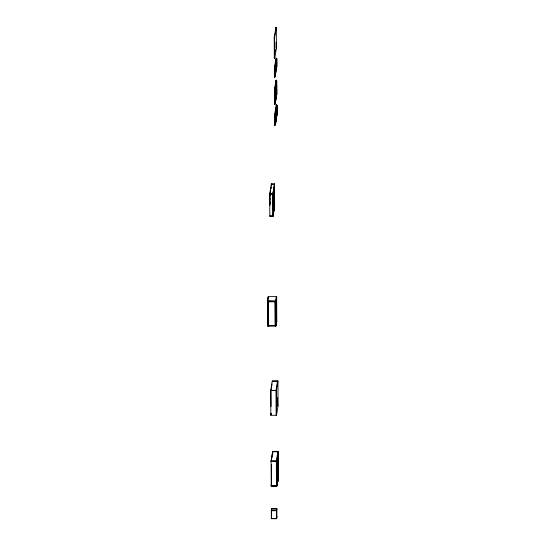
<?xml version="1.0" encoding="UTF-8"?>
<svg xmlns="http://www.w3.org/2000/svg" width="546" height="546" viewBox="0 0 546 546"><rect width="100%" height="100%" fill="white"/><g stroke="black" fill="none" stroke-linecap="round" stroke-linejoin="round"><path stroke-width="0.82" d="M274.201 37.64L275.928 27.3L276.31 27.3L276.413 47.98L274.686 58.313L274.304 58.313L274.201 37.64L274.577 37.64L276.31 27.3M274.304 58.313L274.57 56.723M275.505 51.16L275.771 49.57M274.351 68.223L276.058 58.026L276.44 58.026L274.734 68.223L274.781 77.116L274.399 77.109L274.351 68.223L274.734 68.223M274.87 68.844L275.136 67.274M275.525 64.919L275.791 63.356M276.051 61.787L276.317 60.217M274.877 69.212L275.266 66.865M275.532 65.295L275.791 63.725M276.058 62.155L276.317 60.592M274.74 69.629L275.123 69.629L275.116 68.591L274.734 68.591L276.44 58.402L276.822 58.402L274.747 71.035L275.129 71.035L275.123 69.997L274.74 69.997M276.822 58.402L274.747 71.403L275.129 71.403L276.836 60.838L276.829 59.807L276.447 59.807M276.829 59.807L274.754 72.441L275.136 72.441L275.129 71.403M275.15 70.461L274.754 72.809L275.136 72.809L276.842 62.244L276.836 61.213L276.453 61.213M275.546 68.107L276.331 63.404M275.027 72.652L274.761 74.215L275.143 74.215L276.849 63.65L276.842 62.619L276.46 62.619M275.423 70.297L275.682 68.728M275.942 67.158L276.208 65.595M274.399 77.109L274.925 73.976M275.164 72.898L274.774 75.621L275.15 75.621L276.856 65.056L276.849 64.025L276.467 64.025M275.43 71.703L276.344 66.216M274.781 77.116L275.17 74.304M275.437 73.191L275.696 71.171M275.962 70.059L276.351 67.704M274.774 76.658L275.157 76.658L276.863 66.469L276.856 65.431L276.474 65.431M276.433 92.076L276.815 92.083L276.822 93.113L274.918 104.327L274.536 104.327L274.461 89.435L275.996 80.269L276.372 80.269L276.774 84.678L275.252 95.25L274.87 95.25L275.15 93.584M274.918 104.327L274.843 89.435L276.372 80.269M275.266 88.527L274.85 91.032L275.225 91.032L276.754 80.828L276.378 80.828L274.843 89.994L275.225 89.994L275.225 91.032M275.546 86.862L275.826 85.196M276.105 83.531L276.385 81.866L276.761 81.866M275.826 85.572L274.85 91.4L275.232 91.4L276.761 82.234L276.385 82.234L276.105 83.9M276.754 80.828L274.856 92.438L275.239 92.438L275.232 91.4M275.136 91.141L274.856 92.806L275.239 92.806L276.761 82.234M275.15 93.953L274.87 95.618L275.252 95.618L276.781 86.084L276.781 85.046L276.399 85.046M275.3 94.526L274.877 97.024L275.259 97.024L276.788 87.49L276.788 86.452L276.406 86.452M275.437 93.318L275.716 91.653M275.996 89.988L276.269 88.322M275.443 94.724L274.884 98.43L275.266 98.43L276.795 88.896L276.795 87.858L276.413 87.858M275.17 97.802L274.891 99.836L275.273 99.836L275.28 100.874L274.897 100.874M275.45 96.13L275.73 94.465M276.01 92.8L276.283 91.134M275.737 96.246L274.897 101.242L275.28 101.242L276.815 92.083M276.017 94.581L276.296 92.916M274.891 99.468L275.273 99.468L276.802 90.302L276.802 89.264L276.419 89.264M274.536 104.327L276.808 90.67L276.426 90.67M276.808 90.67L274.911 102.648L275.286 102.648L276.822 93.489L276.44 93.482M275.191 102.02L274.911 103.685L275.293 103.685L276.822 93.489M276.672 104.784L274.972 114.933L275.02 125.273L274.645 125.273L274.59 114.933L276.29 104.784L276.672 104.784L276.72 115.124M275.498 113.363L275.764 111.8M276.023 110.237L276.283 108.674M275.239 115.295L274.979 116.858L275.361 116.858L277.061 106.709L276.679 106.702L276.153 109.828M275.634 112.954L275.894 111.391M275.355 115.452L277.047 105.296L276.672 105.296L274.972 115.452L275.355 115.452L275.355 116.482L274.979 116.482M275.355 116.482L277.047 105.296M274.993 119.294L275.368 119.294L277.061 106.709M275.785 116.387L275 121.076L275.382 121.076L277.075 110.551L277.075 109.521L276.692 109.514M275 120.7L275.375 120.707L277.068 109.145L277.068 108.115L276.685 108.108M276.051 116.237L276.317 114.674M274.645 125.273L274.904 123.71M275.013 123.512L275.396 123.519L277.081 111.957L277.081 110.927L276.699 110.927M275.416 122.932L275.805 120.584M276.064 119.028L276.331 117.465M275.396 123.519L277.088 113.363L277.088 112.333L276.706 112.333M275.02 124.925L275.402 124.925L277.095 113.739L276.713 113.739M275.402 124.925L277.095 113.739M274.522 183.879L272.877 193.68L269.717 193.68L269.833 216.421L272.993 216.428L274.638 206.627L274.522 183.879L271.362 183.872L269.724 194.048L272.884 194.055L274.522 184.255L271.362 184.248M269.738 195.215L270.543 190.424M270.809 188.827L271.075 187.23M269.744 195.591L270.011 193.994M270.277 192.397L270.543 190.8M270.809 189.203L271.075 187.606M269.744 196.826L270.017 195.229M269.751 197.202L270.017 195.605M269.758 198.812L270.024 196.847M269.765 200.054L270.031 198.457M269.765 200.43L270.031 198.833M269.772 202.04L270.038 200.068M269.779 203.283L270.045 201.686M269.785 203.651L270.052 202.054M269.785 204.893L270.058 203.296M269.792 205.269L270.058 203.672M272.898 195.222L274.501 185.64M272.904 195.591L274.508 186.015M272.911 197.208L274.508 187.251M272.918 198.444L274.522 188.868M272.918 198.819L274.522 189.237M272.925 200.43L274.529 190.479M272.932 201.672L274.536 192.09M272.932 202.047L274.536 192.465M272.939 203.283L274.542 193.707M272.945 203.658L274.549 194.076M272.952 205.269L274.549 195.318M272.959 206.511L274.563 196.929M272.959 206.886L274.563 197.304M272.966 208.497L274.57 198.546M272.973 209.739L274.577 200.157M272.973 210.108L274.577 200.532M272.986 211.725L274.583 201.767M272.993 213.336L274.59 203.385M273 214.578L274.604 204.996M273 214.947L274.604 205.371M274.631 206.251L272.993 216.059L269.833 216.052L273.007 215.984M268.243 296.587L267.479 301.16L275.907 301.174L276.672 296.601L268.236 296.662L268.243 299.147M267.492 301.46L268.236 297.038M267.861 324.051L267.608 325.976L267.492 301.085L275.921 301.099L276.037 325.989L276.802 321.417M275.655 325.989L267.936 326.262L268.366 325.976L268.236 301.16L268.195 301.822L275.102 301.829L275.15 301.174L275.28 325.982L275.655 325.989L275.621 319.369M268.366 325.976L268.188 301.447M276.283 296.676L275.484 301.46L275.607 326.276M276.037 323.703L276.283 322.229M270.727 390.752L272.29 381.04L277.934 381.06L278.057 405.876L276.488 415.267L270.836 415.267L270.727 390.383L275.996 390.39L276.119 415.199M270.85 414.823L271.109 413.281M270.836 415.267L271.109 413.65M275.983 390.465L277.559 381.047L272.277 381.115L272.277 381.49M276.488 415.267L276.365 390.451L277.934 381.06M276.501 412.919L276.767 411.343M278.057 405.876L277.682 405.862M272.7 451.344L271.069 461.09L276.72 461.097L278.344 451.365L272.7 451.344L272.707 454.722M271.082 461.39L272.693 451.788L277.962 451.795L277.955 451.426L272.686 451.419M271.608 483.06L271.198 485.906L276.842 485.913L277.941 479.347M277.941 479.716L276.877 486.083L271.232 486.07L271.628 483.688M276.337 461.097L277.969 451.351M277.846 456.64L277.464 456.64L277.586 481.449L277.969 481.449L277.846 456.64L278.392 453.351L278.016 453.351M276.897 516.905L276.597 518.7L271.328 518.693L271.615 516.605M278.201 477.798L278.474 476.167M278.207 478.125L278.474 476.535M277.969 481.449L278.521 478.166L278.344 451.365M276.556 510.428L276.856 508.64L271.574 508.701M276.604 518.256L276.883 516.612M276.413 47.98L276.037 47.98L276.003 42.185M276.447 59.432L276.829 59.432M276.453 60.838L276.836 60.838M276.46 62.244L276.842 62.244M276.467 63.65L276.849 63.65M276.474 65.056L276.856 65.056M276.481 66.462L276.863 66.469M274.761 73.847L275.143 73.847L275.136 72.809M274.768 75.252L275.15 75.252L275.143 74.215M276.392 83.272L276.767 83.272M276.399 84.678L276.774 84.678M276.406 86.084L276.781 86.084M276.413 87.49L276.788 87.49M276.419 88.896L276.795 88.896M274.461 89.435L274.843 89.435M276.426 90.302L276.802 90.302M276.433 91.708L276.808 91.708M276.44 93.113L276.822 93.113M274.863 93.844L275.245 93.844L275.239 92.806M274.863 94.212L275.245 94.212M276.447 94.519L276.829 94.519M274.877 96.656L275.259 96.656L275.252 95.618M274.884 98.062L275.266 98.062L275.259 97.024M274.904 102.279L275.286 102.279L275.28 101.242M276.679 106.334L277.054 106.334M276.685 107.739L277.061 107.739M276.692 109.145L277.068 109.145M276.699 110.551L277.075 110.551M276.706 111.957L277.081 111.957M276.713 113.363L277.088 113.363M276.72 114.769L277.095 114.769M274.59 114.933L274.972 114.933M274.986 117.888L275.361 117.888L275.361 116.858M274.986 118.264L275.368 118.264M274.993 119.67L275.375 119.67M275.007 122.106L275.382 122.113L275.382 121.076M275.007 122.481L275.389 122.481M275.013 123.887L275.396 123.887M270.523 193.973L272.891 193.98M275.546 301.467L267.861 301.16L267.936 326.262M268.243 301.535L275.15 301.542M276.406 321.492L276.788 321.492L276.672 296.601M267.615 325.525L275.669 325.539M275.669 325.914L276.044 325.914M270.714 390.451L276.365 390.451M274.092 461.397L276.351 461.397M278.091 476.18L278.474 476.18M278.139 478.166L278.521 478.166M271.232 485.701L276.877 485.708M271.205 485.831L276.46 485.913L276.351 461.029L271.082 461.015L271.232 486.07M271.574 509.077L276.842 509.084L276.569 510.728L271.301 510.722L271.587 508.626L271.615 516.973M271.287 510.421L276.563 510.353L276.597 518.7M271.342 518.618L276.61 518.625M275.928 27.3L275.948 30.61M276.29 104.784L276.296 106.374M275.996 80.269L276.003 81.927M277.545 381.122L277.545 381.497M277.641 397.59L277.668 405.937M275.15 75.621L275.157 76.658M275.266 98.43L275.273 99.468M275.286 102.648L275.293 103.685M274.577 37.64L274.686 58.313M276.72 461.097L276.877 486.083M276.856 508.64L276.883 516.98M275.546 301.099L275.614 317.717M275.102 301.46L275.225 326.276M272.877 193.68L272.993 216.428M271.362 183.872L271.348 186.09M271.881 383.879L271.874 385.613M271.587 385.599L271.587 388.165M271.949 456.238L271.942 457.971M271.014 389.032L271.089 406.538M271.369 459.671L271.369 461.404M271.396 464.653L271.478 483.817M271.301 510.346L271.328 518.693M267.745 299.945L267.813 314.96M268.366 325.6L275.273 325.614L268.366 325.6"/></g></svg>
